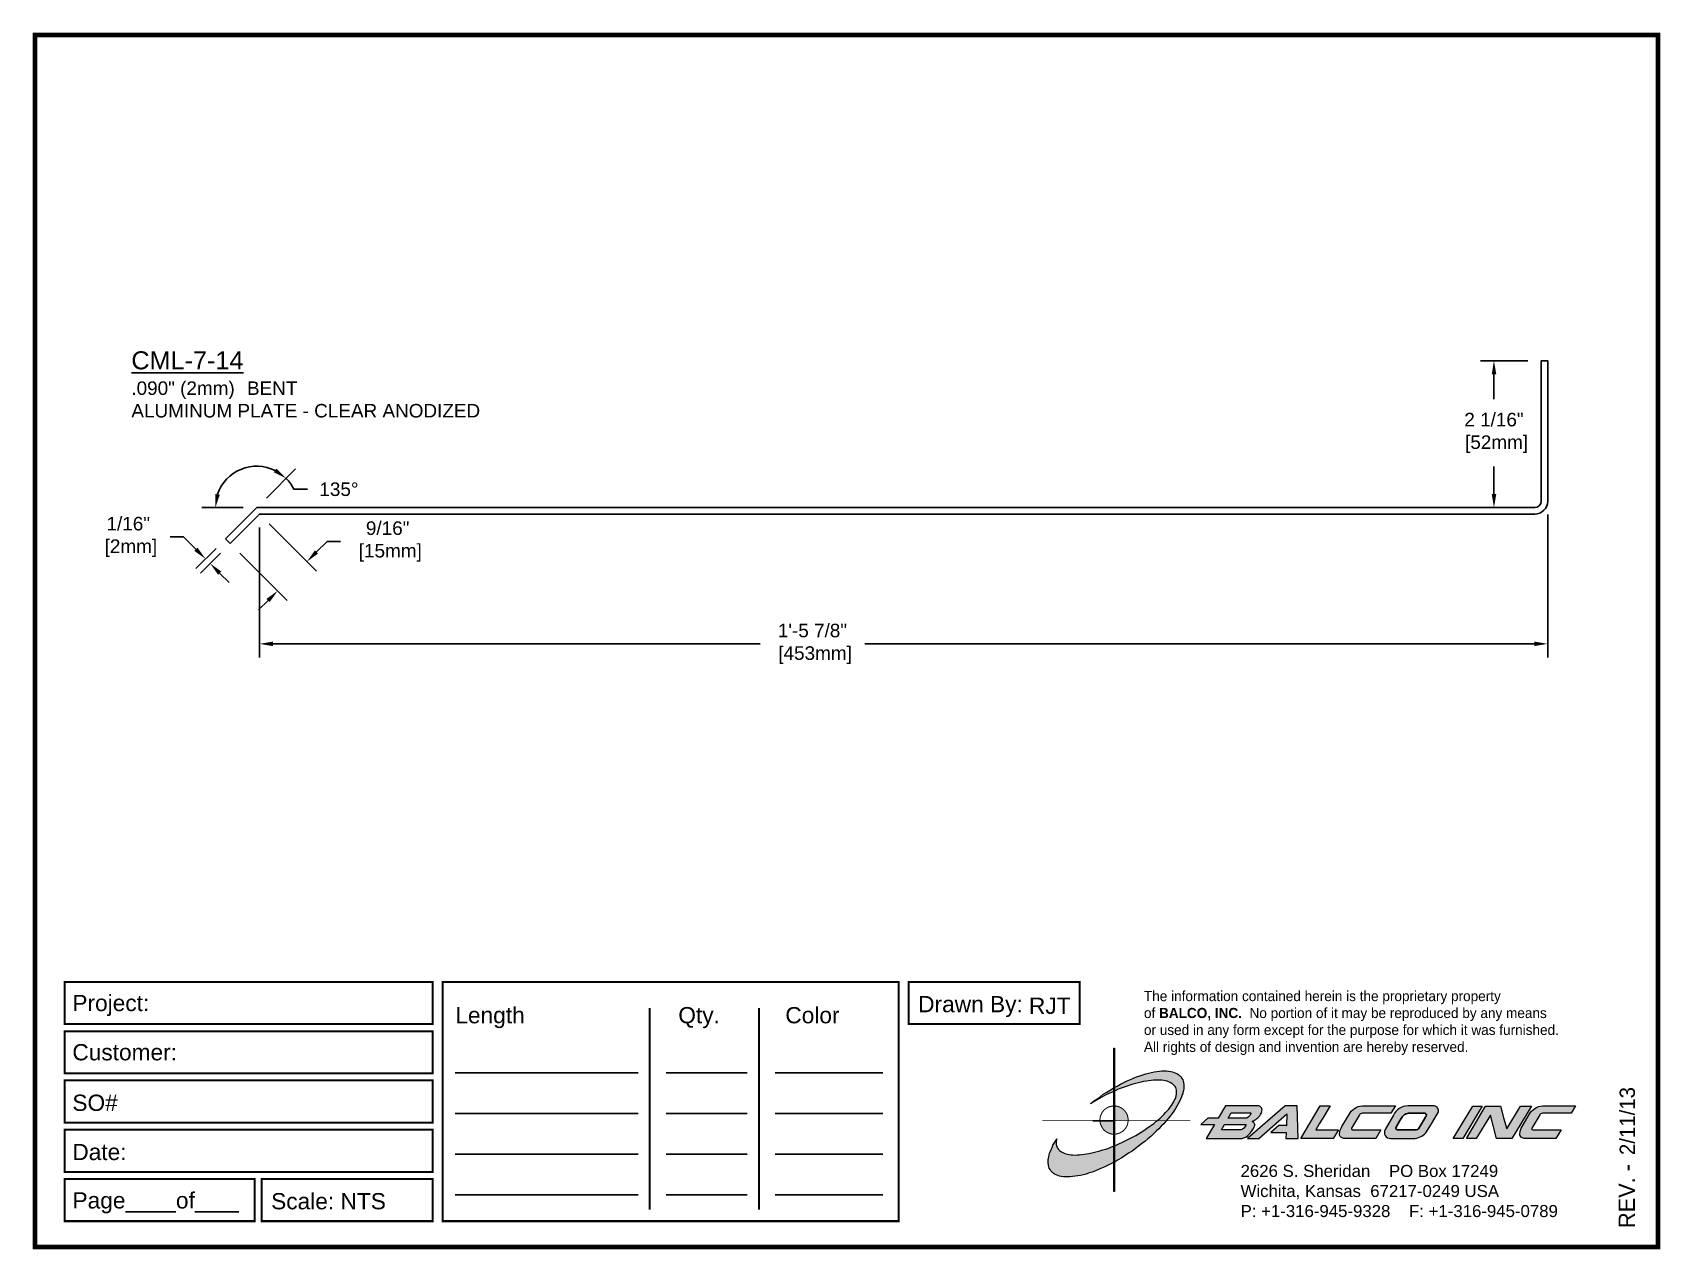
# Paper-space layout 'Breakout' of a CAD drawing. Header units: inches. Extents: x 0 to 10, y 0 to 7.5.
# The model-space entities are those that its viewports show. They can reach past a viewport. Long polylines and large blocks are cut down to what shows.
import ezdxf

# ---------------------------------------------------------------- set-up
doc = ezdxf.new("R2010")
doc.units = ezdxf.units.IN
doc.header["$MEASUREMENT"] = 0
for name, color, linetype in [('Border', 7, 'Continuous'), ('Dimensions', 3, 'Continuous'), ('Metals', 7, 'Continuous'), ('TEXT', 2, 'Continuous')]:
    doc.layers.add(name, color=color, linetype=linetype)
doc.styles.add('ARIAL', font='arial.ttf')
doc.styles.add('Copyright', font='ERASDEMI.TTF')
doc.dimstyles.new('Arial', dxfattribs={"dimtxt": 0.1875, "dimasz": 0.1875, "dimexe": 0.1875, "dimexo": 0.1875, "dimgap": 0.1875, "dimtad": 0, "dimtih": 1, "dimtoh": 1, "dimdec": 4, "dimzin": 3, "dimdsep": 46, "dimlunit": 4, "dimtxsty": 'ARIAL', "dimcen": 0.1875, "dimadec": 0, "dimazin": 0, "dimtfac": 1, "dimtdec": 4, "dimtofl": 0, "dimtmove": 0, "dimatfit": 3, "dimfxl": 0, "dimfrac": 2, "dimtolj": 1, "dimtzin": 0, "dimarcsym": 0})

# ---------------------------------------------------------------- blocks, each defined once
blk = doc.blocks.new('ACADlogo')
h = blk.add_hatch(color=256)
h.paths.add_polyline_path([(-3.346, 1.223), (-3.351, 1.223), (-3.351, 0.979), (-3.346, 0.982)])
h.paths.add_polyline_path([(-3.346, 0.961), (-3.351, 0.959), (-3.351, 0.868), (-3.346, 0.868)])
h.paths.add_polyline_path([(-3.346, 0.777), (-3.351, 0.777), (-3.351, 0.699), (-3.351, 0.695), (-3.35, 0.695), (-3.346, 0.695)])
h.paths.add_polyline_path([(-3.346, 0.864), (-3.346, 0.868), (-3.35, 0.868), (-3.351, 0.868), (-3.351, 0.777), (-3.346, 0.777), (-3.346, 0.778), (-3.348, 0.778)])
h.paths.add_polyline_path([(-3.346, 0.524), (-3.351, 0.521), (-3.351, 0.342), (-3.346, 0.342)])
h.paths.add_polyline_path([(-3.346, 0.695), (-3.351, 0.695), (-3.351, 0.621), (-3.346, 0.623)])
h.paths.add_polyline_path([(-3.346, 0.623), (-3.351, 0.621), (-3.351, 0.521), (-3.346, 0.524)])
h.paths.add_polyline_path([(-3.346, 0.982), (-3.351, 0.979), (-3.351, 0.959), (-3.346, 0.961)])
h = blk.add_hatch(color=175)
h.paths.add_polyline_path([(-3.518, 0.573), (-3.534, 0.571), (-3.548, 0.569), (-3.562, 0.567), (-3.576, 0.567), (-3.589, 0.566), (-3.602, 0.567), (-3.614, 0.568), (-3.625, 0.569), (-3.636, 0.572), (-3.646, 0.574), (-3.656, 0.577), (-3.664, 0.581), (-3.673, 0.585), (-3.679, 0.589), (-3.685, 0.595), (-3.688, 0.598), (-3.691, 0.6), (-3.695, 0.607), (-3.699, 0.614), (-3.703, 0.621), (-3.704, 0.626), (-3.705, 0.631), (-3.706, 0.637), (-3.706, 0.642), (-3.705, 0.648), (-3.705, 0.653), (-3.703, 0.659), (-3.702, 0.665), (-3.71, 0.652), (-3.717, 0.639), (-3.725, 0.626), (-3.731, 0.613), (-3.737, 0.601), (-3.741, 0.589), (-3.746, 0.577), (-3.749, 0.566), (-3.751, 0.555), (-3.753, 0.544), (-3.754, 0.538), (-3.754, 0.533), (-3.755, 0.523), (-3.754, 0.513), (-3.753, 0.508), (-3.752, 0.503), (-3.75, 0.494), (-3.748, 0.486), (-3.743, 0.477), (-3.74, 0.473), (-3.738, 0.469), (-3.734, 0.465), (-3.73, 0.461), (-3.723, 0.455), (-3.715, 0.449), (-3.706, 0.445), (-3.695, 0.44), (-3.685, 0.437), (-3.674, 0.434), (-3.661, 0.432), (-3.648, 0.431), (-3.634, 0.431), (-3.62, 0.431), (-3.604, 0.433), (-3.588, 0.435), (-3.572, 0.438), (-3.556, 0.441), (-3.538, 0.445), (-3.52, 0.449), (-3.503, 0.456), (-3.483, 0.461), (-3.464, 0.469), (-3.445, 0.477), (-3.426, 0.485), (-3.406, 0.494), (-3.385, 0.503), (-3.364, 0.514), (-3.351, 0.521), (-3.351, 0.621), (-3.364, 0.616), (-3.382, 0.609), (-3.4, 0.603), (-3.418, 0.598), (-3.436, 0.592), (-3.453, 0.587), (-3.47, 0.583), (-3.486, 0.579), (-3.503, 0.576)])
h.paths.add_polyline_path([(-3.215, 0.687), (-3.251, 0.667), (-3.289, 0.649), (-3.327, 0.631), (-3.345, 0.623), (-3.346, 0.623), (-3.346, 0.524), (-3.343, 0.525), (-3.323, 0.537), (-3.302, 0.549), (-3.28, 0.563), (-3.259, 0.577), (-3.238, 0.59), (-3.218, 0.605), (-3.198, 0.62), (-3.179, 0.635), (-3.16, 0.65), (-3.141, 0.665), (-3.123, 0.681), (-3.106, 0.696), (-3.089, 0.712), (-3.074, 0.727), (-3.058, 0.743), (-3.043, 0.759), (-3.03, 0.775), (-3.028, 0.777), (-3.085, 0.777), (-3.091, 0.772), (-3.105, 0.761), (-3.118, 0.75), (-3.134, 0.739), (-3.149, 0.729), (-3.165, 0.718), (-3.182, 0.707), (-3.198, 0.697)])
h.paths.add_polyline_path([(-2.921, 1.009), (-2.922, 1.015), (-2.924, 1.02), (-2.926, 1.029), (-2.931, 1.038), (-2.934, 1.043), (-2.936, 1.047), (-2.94, 1.05), (-2.943, 1.054), (-2.951, 1.06), (-2.959, 1.066), (-2.968, 1.071), (-2.978, 1.075), (-2.989, 1.079), (-3, 1.081), (-3.013, 1.083), (-3.026, 1.084), (-3.04, 1.084), (-3.054, 1.084), (-3.07, 1.083), (-3.085, 1.081), (-3.102, 1.079), (-3.118, 1.075), (-3.136, 1.07), (-3.153, 1.066), (-3.171, 1.06), (-3.191, 1.054), (-3.21, 1.047), (-3.229, 1.039), (-3.248, 1.031), (-3.268, 1.022), (-3.289, 1.012), (-3.31, 1.002), (-3.33, 0.991), (-3.346, 0.982), (-3.346, 0.961), (-3.342, 0.962), (-3.323, 0.971), (-3.305, 0.978), (-3.287, 0.984), (-3.268, 0.991), (-3.251, 0.996), (-3.234, 1.002), (-3.216, 1.007), (-3.199, 1.011), (-3.182, 1.015), (-3.167, 1.018), (-3.15, 1.021), (-3.136, 1.023), (-3.121, 1.025), (-3.107, 1.026), (-3.093, 1.026), (-3.079, 1.027), (-3.067, 1.026), (-3.054, 1.026), (-3.043, 1.025), (-3.032, 1.022), (-3.022, 1.02), (-3.013, 1.016), (-3.004, 1.013), (-2.997, 1.009), (-2.989, 1.005), (-2.983, 0.999), (-2.98, 0.996), (-2.978, 0.994), (-2.973, 0.987), (-2.969, 0.981), (-2.967, 0.973), (-2.965, 0.965), (-2.964, 0.957), (-2.964, 0.949), (-2.964, 0.944), (-2.965, 0.94), (-2.967, 0.93), (-2.969, 0.921), (-2.973, 0.911), (-2.978, 0.901), (-2.983, 0.891), (-2.989, 0.881), (-2.996, 0.871), (-3.004, 0.86), (-3.012, 0.849), (-3.021, 0.838), (-3.032, 0.827), (-3.042, 0.816), (-3.053, 0.805), (-3.065, 0.794), (-3.077, 0.783), (-3.085, 0.777), (-3.028, 0.777), (-3.016, 0.791), (-3.004, 0.806), (-2.992, 0.822), (-2.981, 0.837), (-2.971, 0.852), (-2.962, 0.866), (-2.954, 0.882), (-2.946, 0.896), (-2.939, 0.91), (-2.934, 0.924), (-2.929, 0.938), (-2.926, 0.944), (-2.925, 0.951), (-2.922, 0.963), (-2.92, 0.975), (-2.92, 0.982), (-2.919, 0.987), (-2.92, 0.999), (-2.92, 1.005)])
h.paths.add_polyline_path([(-3.372, 0.966), (-3.393, 0.953), (-3.415, 0.94), (-3.435, 0.925), (-3.455, 0.911), (-3.475, 0.897), (-3.494, 0.882), (-3.468, 0.898), (-3.439, 0.915), (-3.41, 0.93), (-3.396, 0.938), (-3.38, 0.945), (-3.351, 0.959), (-3.351, 0.979)])
h = blk.add_hatch(color=256)
h.paths.add_polyline_path([(-3.268, 0.814), (-3.27, 0.819), (-3.273, 0.824), (-3.276, 0.828), (-3.279, 0.833), (-3.282, 0.837), (-3.286, 0.841), (-3.29, 0.845), (-3.294, 0.849), (-3.298, 0.852), (-3.303, 0.855), (-3.308, 0.858), (-3.313, 0.86), (-3.318, 0.863), (-3.323, 0.864), (-3.328, 0.866), (-3.334, 0.867), (-3.339, 0.868), (-3.345, 0.868), (-3.346, 0.868), (-3.346, 0.777), (-3.335, 0.777), (-3.262, 0.777), (-3.262, 0.781), (-3.262, 0.787), (-3.263, 0.792), (-3.264, 0.798), (-3.265, 0.803), (-3.266, 0.808)])
h.paths.add_polyline_path([(-3.351, 0.777), (-3.436, 0.777), (-3.435, 0.773), (-3.435, 0.768), (-3.434, 0.762), (-3.432, 0.757), (-3.431, 0.752), (-3.428, 0.747), (-3.426, 0.742), (-3.423, 0.737), (-3.42, 0.732), (-3.417, 0.728), (-3.414, 0.723), (-3.41, 0.719), (-3.406, 0.716), (-3.401, 0.712), (-3.397, 0.709), (-3.392, 0.706), (-3.387, 0.704), (-3.382, 0.701), (-3.377, 0.699), (-3.372, 0.698), (-3.367, 0.696), (-3.361, 0.695), (-3.356, 0.695), (-3.351, 0.695)])
h.paths.add_polyline_path([(-3.346, 0.868), (-3.35, 0.868), (-3.351, 0.868), (-3.351, 0.777), (-3.346, 0.777)])
h = blk.add_hatch(color=256)
h.paths.add_polyline_path([(-2.438, 0.844, 0.412988), (-2.461, 0.869), (-2.663, 0.869), (-2.707, 0.794), (-2.771, 0.794), (-2.815, 0.755), (-2.73, 0.755), (-2.781, 0.668), (-2.563, 0.668, 0.107996), (-2.538, 0.677, 0.108939), (-2.494, 0.724, 0.080345), (-2.483, 0.745, 0.419497), (-2.499, 0.773, 0.149928), (-2.447, 0.815, 0.134283)])
h.paths.add_polyline_path([(-2.507, 0.821, -0.209012), (-2.532, 0.794), (-2.538, 0.794), (-2.646, 0.794), (-2.627, 0.825), (-2.51, 0.825, -0.56619)], flags=16)
h.paths.add_polyline_path([(-2.538, 0.75, -0.241309), (-2.569, 0.722), (-2.688, 0.722), (-2.669, 0.755), (-2.541, 0.755, -0.56619)], flags=16)
for points in [[(-2.285, 0.819), (-2.287, 0.748), (-2.335, 0.748), (-2.383, 0.705), (-2.29, 0.705), (-2.292, 0.668), (-2.215, 0.668), (-2.221, 0.869), (-2.295, 0.869), (-2.527, 0.668), (-2.458, 0.668)], [(-2.018, 0.869), (-2.079, 0.869), (-2.198, 0.668), (-2, 0.668), (-1.968, 0.722), (-2.107, 0.722), (-2.085, 0.759), (-2.064, 0.794)], [(-1.617, 0.869), (-1.807, 0.869, 0.270182), (-1.896, 0.825), (-1.946, 0.742, 0.109019), (-1.961, 0.695, 0.340665), (-1.945, 0.672, 0.129907), (-1.923, 0.668), (-1.738, 0.668), (-1.706, 0.722), (-1.878, 0.722), (-1.882, 0.722, -0.601242), (-1.887, 0.731), (-1.838, 0.813, -0.253048), (-1.821, 0.823), (-1.645, 0.823)], [(-1.083, 0.867), (-1.14, 0.867), (-1.261, 0.667), (-1.26, 0.667), (-1.202, 0.667)], [(-0.96, 0.83), (-0.969, 0.867), (-1.061, 0.867), (-1.179, 0.667), (-1.12, 0.667), (-1.031, 0.812), (-0.995, 0.667), (-0.9, 0.667), (-0.778, 0.867), (-0.846, 0.867), (-0.931, 0.727), (-0.951, 0.795)], [(-0.507, 0.869), (-0.697, 0.869, 0.270182), (-0.786, 0.825), (-0.836, 0.742, 0.109019), (-0.85, 0.695, 0.340665), (-0.835, 0.672, 0.129907), (-0.812, 0.668), (-0.628, 0.668), (-0.595, 0.722), (-0.768, 0.722), (-0.772, 0.722, -0.601242), (-0.777, 0.731), (-0.728, 0.813, -0.253048), (-0.71, 0.823), (-0.534, 0.823)], [(-3.346, 0.623), (-3.351, 0.621), (-3.351, 0.521), (-3.346, 0.524)]]:
    blk.add_hatch(color=256).paths.add_polyline_path(points)
h = blk.add_hatch(color=256)
h.paths.add_polyline_path([(-1.377, 0.868), (-1.383, 0.868), (-1.383, 0.868), (-1.44, 0.868), (-1.492, 0.868), (-1.541, 0.868, 0.297712), (-1.628, 0.811), (-1.68, 0.723, 0.585116), (-1.646, 0.668), (-1.506, 0.668, 0.210586), (-1.429, 0.703), (-1.415, 0.726), (-1.389, 0.769), (-1.352, 0.831, 0.4352)])
h.paths.add_polyline_path([(-1.437, 0.823, -0.603783), (-1.428, 0.805), (-1.431, 0.801), (-1.434, 0.796), (-1.438, 0.789), (-1.474, 0.728, -0.229001), (-1.489, 0.722), (-1.494, 0.722), (-1.501, 0.722), (-1.597, 0.722), (-1.604, 0.722, -0.492401), (-1.613, 0.734), (-1.601, 0.757), (-1.591, 0.775), (-1.582, 0.791, -0.238368), (-1.535, 0.823)], flags=16)
for q in [(-3.48, 0.777), (-3.351, 0.642)]:
    blk.add_line((-3.351, 0.777), q)
at = {"color": 7, "lineweight": 0}
for points in [[(-3.351, 1.223), (-3.346, 1.223), (-3.346, 0.342), (-3.351, 0.342), (-3.351, 1.223)], [(-2.292, 0.668), (-2.215, 0.668), (-2.221, 0.869), (-2.295, 0.869), (-2.527, 0.668), (-2.458, 0.668), (-2.285, 0.819), (-2.287, 0.748), (-2.286, 0.748), (-2.335, 0.748), (-2.383, 0.705), (-2.29, 0.705), (-2.292, 0.668), (-2.292, 0.668)], [(-2.198, 0.668), (-2.079, 0.869), (-2.018, 0.869), (-2.064, 0.794), (-2.085, 0.759), (-2.107, 0.722), (-1.968, 0.722), (-2, 0.668), (-2.198, 0.668), (-2.198, 0.668)], [(-1.383, 0.868), (-1.383, 0.868)], [(-1.261, 0.667), (-1.14, 0.867), (-1.083, 0.867), (-1.202, 0.667), (-1.26, 0.667), (-1.261, 0.667), (-1.261, 0.667)], [(-0.9, 0.667), (-0.995, 0.667), (-1.031, 0.812), (-1.12, 0.667), (-1.179, 0.667), (-1.061, 0.867), (-0.969, 0.867), (-0.96, 0.83), (-0.951, 0.795), (-0.931, 0.727), (-0.846, 0.867), (-0.778, 0.867), (-0.9, 0.667), (-0.9, 0.667)]]:
    blk.add_lwpolyline(points, dxfattribs=at)
at = {"color": 175, "lineweight": 0}
blk.add_lwpolyline([(-2.926, 1.029), (-2.924, 1.02), (-2.922, 1.015), (-2.921, 1.009), (-2.92, 1.005), (-2.92, 0.999), (-2.919, 0.987), (-2.92, 0.982), (-2.92, 0.975), (-2.922, 0.963), (-2.925, 0.951), (-2.926, 0.944), (-2.929, 0.938), (-2.934, 0.924), (-2.939, 0.91), (-2.946, 0.896), (-2.954, 0.882), (-2.962, 0.866), (-2.971, 0.852), (-2.981, 0.837), (-2.992, 0.822), (-3.004, 0.806), (-3.016, 0.791), (-3.03, 0.775), (-3.043, 0.759), (-3.058, 0.743), (-3.074, 0.727), (-3.089, 0.712), (-3.106, 0.696), (-3.123, 0.681), (-3.141, 0.665), (-3.16, 0.65), (-3.179, 0.635), (-3.198, 0.62), (-3.218, 0.605), (-3.238, 0.59), (-3.259, 0.577), (-3.28, 0.563), (-3.302, 0.549), (-3.323, 0.537), (-3.343, 0.525), (-3.364, 0.514), (-3.385, 0.503), (-3.406, 0.494), (-3.426, 0.485), (-3.445, 0.477), (-3.464, 0.469), (-3.483, 0.461), (-3.503, 0.456), (-3.52, 0.449), (-3.538, 0.445), (-3.556, 0.441), (-3.572, 0.438), (-3.588, 0.435), (-3.604, 0.433), (-3.62, 0.431), (-3.634, 0.431), (-3.648, 0.431), (-3.661, 0.432), (-3.674, 0.434), (-3.685, 0.437), (-3.695, 0.44), (-3.706, 0.445), (-3.715, 0.449), (-3.723, 0.455), (-3.73, 0.461), (-3.734, 0.465), (-3.738, 0.469), (-3.74, 0.473), (-3.743, 0.477), (-3.748, 0.486), (-3.75, 0.494), (-3.752, 0.503), (-3.753, 0.508), (-3.754, 0.513), (-3.755, 0.523), (-3.754, 0.533), (-3.754, 0.538), (-3.753, 0.544), (-3.751, 0.555), (-3.749, 0.566), (-3.746, 0.577), (-3.741, 0.589), (-3.737, 0.601), (-3.731, 0.613), (-3.725, 0.626), (-3.717, 0.639), (-3.71, 0.652), (-3.702, 0.665), (-3.703, 0.659), (-3.705, 0.653), (-3.705, 0.648), (-3.706, 0.642), (-3.706, 0.637), (-3.705, 0.631), (-3.704, 0.626), (-3.703, 0.621), (-3.699, 0.614), (-3.695, 0.607), (-3.691, 0.6), (-3.688, 0.598), (-3.685, 0.595), (-3.679, 0.589), (-3.673, 0.585), (-3.664, 0.581), (-3.656, 0.577), (-3.646, 0.574), (-3.636, 0.572), (-3.625, 0.569), (-3.614, 0.568), (-3.602, 0.567), (-3.589, 0.566), (-3.576, 0.567), (-3.562, 0.567), (-3.548, 0.569), (-3.534, 0.571), (-3.518, 0.573), (-3.503, 0.576), (-3.486, 0.579), (-3.47, 0.583), (-3.453, 0.587), (-3.436, 0.592), (-3.418, 0.598), (-3.4, 0.603), (-3.382, 0.609), (-3.364, 0.616), (-3.345, 0.623), (-3.327, 0.631), (-3.289, 0.649), (-3.251, 0.667), (-3.215, 0.687), (-3.198, 0.697), (-3.182, 0.707), (-3.165, 0.718), (-3.149, 0.729), (-3.134, 0.739), (-3.118, 0.75), (-3.105, 0.761), (-3.091, 0.772), (-3.077, 0.783), (-3.065, 0.794), (-3.053, 0.805), (-3.042, 0.816), (-3.032, 0.827), (-3.021, 0.838), (-3.012, 0.849), (-3.004, 0.86), (-2.996, 0.871), (-2.989, 0.881), (-2.983, 0.891), (-2.978, 0.901), (-2.973, 0.911), (-2.969, 0.921), (-2.967, 0.93), (-2.965, 0.94), (-2.964, 0.944), (-2.964, 0.949), (-2.964, 0.957), (-2.965, 0.965), (-2.967, 0.973), (-2.969, 0.981), (-2.973, 0.987), (-2.978, 0.994), (-2.98, 0.996), (-2.983, 0.999), (-2.989, 1.005), (-2.997, 1.009), (-3.004, 1.013), (-3.013, 1.016), (-3.022, 1.02), (-3.032, 1.022), (-3.043, 1.025), (-3.054, 1.026), (-3.067, 1.026), (-3.079, 1.027), (-3.093, 1.026), (-3.107, 1.026), (-3.121, 1.025), (-3.136, 1.023), (-3.15, 1.021), (-3.167, 1.018), (-3.182, 1.015), (-3.199, 1.011), (-3.216, 1.007), (-3.234, 1.002), (-3.251, 0.996), (-3.268, 0.991), (-3.287, 0.984), (-3.305, 0.978), (-3.323, 0.971), (-3.342, 0.962), (-3.38, 0.945), (-3.396, 0.938), (-3.41, 0.93), (-3.439, 0.915), (-3.468, 0.898), (-3.494, 0.882), (-3.475, 0.897), (-3.455, 0.911), (-3.435, 0.925), (-3.415, 0.94), (-3.393, 0.953), (-3.372, 0.966), (-3.351, 0.979), (-3.33, 0.991), (-3.31, 1.002), (-3.289, 1.012), (-3.268, 1.022), (-3.248, 1.031), (-3.229, 1.039), (-3.21, 1.047), (-3.191, 1.054), (-3.171, 1.06), (-3.153, 1.066), (-3.136, 1.07), (-3.118, 1.075), (-3.102, 1.079), (-3.085, 1.081), (-3.07, 1.083), (-3.054, 1.084), (-3.04, 1.084), (-3.026, 1.084), (-3.013, 1.083), (-3, 1.081), (-2.989, 1.079), (-2.978, 1.075), (-2.968, 1.071), (-2.959, 1.066), (-2.951, 1.06), (-2.943, 1.054), (-2.94, 1.05), (-2.936, 1.047), (-2.934, 1.043), (-2.931, 1.038), (-2.926, 1.029), (-2.926, 1.029)], dxfattribs=at)
at = {"color": 7, "lineweight": 0, "const_width": 0.0064}
blk.add_lwpolyline([(-3.262, 0.781), (-3.262, 0.787), (-3.263, 0.792), (-3.264, 0.798), (-3.265, 0.803), (-3.266, 0.808), (-3.268, 0.814), (-3.27, 0.819), (-3.273, 0.824), (-3.276, 0.828), (-3.279, 0.833), (-3.282, 0.837), (-3.286, 0.841), (-3.29, 0.845), (-3.294, 0.849), (-3.298, 0.852), (-3.303, 0.855), (-3.308, 0.858), (-3.313, 0.86), (-3.318, 0.863), (-3.323, 0.864), (-3.328, 0.866), (-3.334, 0.867), (-3.339, 0.868), (-3.345, 0.868), (-3.35, 0.868), (-3.356, 0.868), (-3.361, 0.867), (-3.367, 0.866), (-3.372, 0.865), (-3.377, 0.863), (-3.382, 0.862), (-3.387, 0.859), (-3.392, 0.857), (-3.397, 0.854), (-3.401, 0.851), (-3.406, 0.847), (-3.41, 0.843), (-3.414, 0.839), (-3.417, 0.835), (-3.42, 0.831), (-3.423, 0.826), (-3.426, 0.821), (-3.428, 0.816), (-3.431, 0.811), (-3.432, 0.806), (-3.434, 0.801), (-3.435, 0.795), (-3.435, 0.79), (-3.436, 0.784), (-3.436, 0.779), (-3.435, 0.773), (-3.435, 0.768), (-3.434, 0.762), (-3.432, 0.757), (-3.431, 0.752), (-3.428, 0.747), (-3.426, 0.742), (-3.423, 0.737), (-3.42, 0.732), (-3.417, 0.728), (-3.414, 0.723), (-3.41, 0.719), (-3.406, 0.716), (-3.401, 0.712), (-3.397, 0.709), (-3.392, 0.706), (-3.387, 0.704), (-3.382, 0.701), (-3.377, 0.699), (-3.372, 0.698), (-3.367, 0.696), (-3.361, 0.695), (-3.356, 0.695), (-3.35, 0.695), (-3.345, 0.695), (-3.339, 0.695), (-3.334, 0.696), (-3.328, 0.697), (-3.323, 0.698), (-3.318, 0.7), (-3.313, 0.702), (-3.308, 0.705), (-3.303, 0.708), (-3.298, 0.711), (-3.294, 0.714), (-3.29, 0.718), (-3.286, 0.721), (-3.282, 0.726), (-3.279, 0.73), (-3.276, 0.734), (-3.273, 0.739), (-3.27, 0.744), (-3.268, 0.749), (-3.266, 0.754), (-3.265, 0.76), (-3.264, 0.765), (-3.263, 0.77), (-3.262, 0.776), (-3.262, 0.781)], dxfattribs=at)
at = {"color": 7, "lineweight": 0}
for points in [[(-2.447, 0.815, 0.130368), (-2.438, 0.843, 0.448367), (-2.463, 0.869), (-2.663, 0.869), (-2.707, 0.794), (-2.771, 0.794), (-2.815, 0.755), (-2.73, 0.755), (-2.781, 0.668), (-2.563, 0.668, 0.107996), (-2.538, 0.677, 0.108939), (-2.494, 0.724, 0.077395), (-2.484, 0.744, 0.430878), (-2.499, 0.773, 0.149928)], [(-2.507, 0.821, -0.209012), (-2.532, 0.794), (-2.538, 0.794), (-2.646, 0.794), (-2.627, 0.825), (-2.512, 0.825), (-2.509, 0.825, -0.531288)], [(-1.838, 0.813), (-1.887, 0.731, 0.587385), (-1.882, 0.722), (-1.878, 0.722), (-1.706, 0.722), (-1.738, 0.668), (-1.923, 0.668, -0.129907), (-1.945, 0.672, -0.349839), (-1.961, 0.696, -0.107341), (-1.946, 0.742), (-1.896, 0.825, -0.270182), (-1.807, 0.869), (-1.617, 0.869), (-1.645, 0.823), (-1.821, 0.823, 0.252436)], [(-1.68, 0.723, 0.585116), (-1.646, 0.668), (-1.506, 0.668, 0.210586), (-1.429, 0.703), (-1.415, 0.726), (-1.389, 0.769), (-1.352, 0.831, 0.4352), (-1.377, 0.868), (-1.383, 0.868), (-1.383, 0.868), (-1.44, 0.868), (-1.492, 0.868), (-1.541, 0.868, 0.297712), (-1.628, 0.811)], [(-0.728, 0.813), (-0.777, 0.731, 0.587385), (-0.772, 0.722), (-0.768, 0.722), (-0.595, 0.722), (-0.628, 0.668), (-0.812, 0.668, -0.129907), (-0.835, 0.672, -0.349839), (-0.85, 0.696, -0.107341), (-0.836, 0.742), (-0.786, 0.825, -0.270182), (-0.697, 0.869), (-0.507, 0.869), (-0.534, 0.823), (-0.71, 0.823, 0.252436)], [(-2.569, 0.722), (-2.688, 0.722), (-2.669, 0.755), (-2.543, 0.755), (-2.54, 0.755, -0.531288), (-2.538, 0.75, -0.241309)]]:
    blk.add_lwpolyline(points, format="xyb", close=True, dxfattribs=at)
blk.add_lwpolyline([(-1.437, 0.823), (-1.535, 0.823, 0.238368), (-1.582, 0.791), (-1.591, 0.775), (-1.601, 0.757), (-1.613, 0.734, 0.490298), (-1.604, 0.722), (-1.597, 0.722), (-1.501, 0.722), (-1.494, 0.722), (-1.489, 0.722, 0.229001), (-1.474, 0.728), (-1.438, 0.789), (-1.434, 0.796), (-1.431, 0.801), (-1.428, 0.805, 0.603783)], format="xyb", close=True)
blk.add_lwpolyline([(-2.879, 0.777, 0.00455, 0.00455, 0), (-3.791, 0.777, 0.00183, 0.00183, 0), (-3.791, 0.777, 0.00183, 0.00183, 0)], format="xyseb", dxfattribs=at)
blk = doc.blocks.new('Quantity Data')
at = {"layer": 'Border', "color": 253}
for p, q in [((2.755, 1.254), (3.881, 1.254)), ((4.054, 1.254), (4.553, 1.254)), ((4.725, 1.254), (5.389, 1.254)), ((2.755, 1.004), (3.881, 1.004)), ((4.054, 1.004), (4.553, 1.004)), ((4.725, 1.004), (5.389, 1.004)), ((2.755, 0.754), (3.881, 0.754)), ((4.054, 0.754), (4.553, 0.754)), ((4.725, 0.754), (5.389, 0.754)), ((2.755, 0.504), (3.881, 0.504)), ((4.054, 0.504), (4.553, 0.504)), ((4.725, 0.504), (5.389, 0.504))]:
    blk.add_line(p, q, dxfattribs=at)
at = {"layer": 'Border', "const_width": 0.0125}
blk.add_lwpolyline([(5.485, 0.341), (2.678, 0.341), (2.678, 1.813), (5.485, 1.813)], close=True, dxfattribs=at)
for points in [[(3.953, 1.653), (3.953, 0.412)], [(4.625, 1.653), (4.625, 0.412)]]:
    blk.add_lwpolyline(points, dxfattribs=at)
at = {"layer": 'Border', "style": 'ARIAL'}
for s, p in [('Length', (2.756, 1.559)), ('Qty.', (4.129, 1.559)), ('Color', (4.788, 1.559))]:
    blk.add_text(s, height=0.1, dxfattribs=at).set_placement(p)
blk = doc.blocks.new('Drawn By')
at = {"layer": 'Border', "const_width": 0.0125}
blk.add_lwpolyline([(5.38, 1.813), (6.432, 1.813), (6.432, 1.554), (5.38, 1.554)], close=True, dxfattribs=at)
at = {"layer": 'Border', "style": 'ARIAL'}
blk.add_text('Drawn By: ', height=0.1, dxfattribs=at).set_placement((5.438, 1.627))
blk.add_attdef('XXX', (6.12, 1.617), '', height=0.1, dxfattribs=at)
blk = doc.blocks.new('Project Info')
at = {"layer": 'Border', "const_width": 0.0125}
for points in [[(0.182, 1.813), (2.448, 1.813), (2.448, 1.554), (0.182, 1.554)], [(0.182, 1.51), (2.448, 1.51), (2.448, 1.251), (0.182, 1.251)], [(0.182, 1.207), (2.448, 1.207), (2.448, 0.947), (0.182, 0.947)], [(0.182, 0.904), (2.448, 0.904), (2.448, 0.644), (0.182, 0.644)], [(0.182, 0.6), (1.352, 0.6), (1.352, 0.341), (0.182, 0.341)], [(1.396, 0.6), (2.448, 0.6), (2.448, 0.341), (1.396, 0.341)]]:
    blk.add_lwpolyline(points, close=True, dxfattribs=at)
at = {"layer": 'Border', "style": 'ARIAL'}
for s, p in [('Project:', (0.23, 1.634)), ('Customer:', (0.23, 1.331)), ('SO#', (0.23, 1.02)), ('Date:', (0.23, 0.717)), ('Page%%u        %%uof%%u       ', (0.231, 0.419)), ('Scale: NTS', (1.454, 0.414))]:
    blk.add_text(s, height=0.1, dxfattribs=at).set_placement(p)
blk = doc.blocks.new('REV')
at = {"style": 'Copyright'}
blk.add_text('REV. -', height=0.1, rotation=90, dxfattribs=at).set_placement((-0.142, 0.117))
at = {"style": 'Copyright', "flags": 4}
blk.add_attdef('REVISIONDATE', (-0.142, 0.566), '', height=0.0938, rotation=90, dxfattribs=at)
blk = doc.blocks.new('*D15')
at = {"layer": 'Defpoints', "color": 0}
for p in [(47.57, 53.046), (47.634, 52.982), (47.356, 52.704)]:
    blk.add_point(p, dxfattribs=at)
at = {"layer": 'Dimensions', "color": 0, "lineweight": -2}
for p, q in [((46.989, 53.071), (46.801, 53.071)), ((47.16, 52.9), (46.989, 53.071)), ((47.438, 52.913), (47.16, 52.635)), ((47.501, 52.849), (47.223, 52.571)), ((47.488, 52.571), (47.621, 52.439))]:
    blk.add_line(p, q, dxfattribs=at)
at = {"layer": 'Dimensions', "color": 0}
for points in [[(47.182, 52.922), (47.138, 52.878), (47.292, 52.768)], [(47.511, 52.593), (47.466, 52.549), (47.356, 52.704)]]:
    blk.add_solid(points, dxfattribs=at)
at = {"layer": 'Dimensions', "color": 0, "insert": (46.222, 53.071), "char_height": 0.1875, "attachment_point": 5, "style": 'ARIAL'}
blk.add_mtext('\\A1;1/16"\\P [2mm]', dxfattribs=at)
blk = doc.blocks.new('*D16')
at = {"layer": 'Defpoints', "color": 0}
for p in [(48.039, 53.387), (47.634, 52.982), (48.291, 52.325)]:
    blk.add_point(p, dxfattribs=at)
at = {"layer": 'Dimensions', "color": 0, "lineweight": -2}
for p, q in [((48.172, 53.255), (48.829, 52.597)), ((48.829, 52.863), (48.976, 53.009)), ((48.976, 53.009), (49.163, 53.009)), ((47.767, 52.849), (48.424, 52.192)), ((48.159, 52.192), (48.026, 52.06))]:
    blk.add_line(p, q, dxfattribs=at)
at = {"layer": 'Dimensions', "color": 0}
for points in [[(48.807, 52.885), (48.851, 52.841), (48.697, 52.73)], [(48.137, 52.214), (48.181, 52.17), (48.291, 52.325)]]:
    blk.add_solid(points, dxfattribs=at)
at = {"layer": 'Dimensions', "color": 0, "insert": (49.815, 53.009), "char_height": 0.1875, "attachment_point": 5, "style": 'ARIAL'}
blk.add_mtext('\\A1;9/16"\\P [15mm]', dxfattribs=at)
blk = doc.blocks.new('*D17')
at = {"layer": 'Defpoints', "color": 0}
for p in [(65.883, 53.567), (48.039, 53.387), (65.883, 51.591)]:
    blk.add_point(p, dxfattribs=at)
at = {"layer": 'Dimensions', "color": 0, "lineweight": -2}
for p, q in [((65.883, 53.38), (65.883, 51.404)), ((48.039, 53.2), (48.039, 51.404)), ((48.227, 51.591), (54.974, 51.591)), ((65.696, 51.591), (56.424, 51.591))]:
    blk.add_line(p, q, dxfattribs=at)
at = {"layer": 'Dimensions', "color": 0}
for points in [[(48.227, 51.622), (48.227, 51.56), (48.039, 51.591)], [(65.696, 51.622), (65.696, 51.56), (65.883, 51.591)]]:
    blk.add_solid(points, dxfattribs=at)
at = {"layer": 'Dimensions', "color": 0, "insert": (55.699, 51.591), "char_height": 0.1875, "attachment_point": 5, "style": 'ARIAL'}
blk.add_mtext('\\A1;1\'-5 7/8"\\P [453mm]', dxfattribs=at)
blk = doc.blocks.new('*D19')
at = {"layer": 'Defpoints', "color": 0}
for p in [(47.596, 53.883), (48.002, 53.477), (48.002, 53.477), (54.258, 53.477), (47.57, 53.046)]:
    blk.add_point(p, dxfattribs=at)
at = {"layer": 'Dimensions', "color": 0, "lineweight": -2}
for p, q in [((48.135, 53.61), (48.54, 54.016)), ((48.517, 53.731), (48.704, 53.731)), ((47.815, 53.477), (47.241, 53.477))]:
    blk.add_line(p, q, dxfattribs=at)
for start, end in [(63.8046, 161.1954), (26.1954, 45)]:
    blk.add_arc((48.002, 53.477), 0.574, start, end, dxfattribs=at)
at = {"layer": 'Dimensions', "color": 0}
for points in [[(48.274, 54.018), (48.237, 53.967), (48.408, 53.883)], [(47.49, 53.657), (47.428, 53.667), (47.428, 53.477)]]:
    blk.add_solid(points, dxfattribs=at)
at = {"layer": 'Dimensions', "color": 0, "insert": (49.14, 53.731), "char_height": 0.1875, "attachment_point": 5, "style": 'ARIAL'}
blk.add_mtext('\\A1;135°', dxfattribs=at)
blk = doc.blocks.new('*D20')
at = {"layer": 'Defpoints', "color": 0}
for p in [(65.793, 55.512), (65.139, 53.477), (65.671, 53.477)]:
    blk.add_point(p, dxfattribs=at)
at = {"layer": 'Dimensions', "color": 0, "lineweight": -2}
for p, q in [((65.606, 55.512), (64.952, 55.512)), ((65.139, 55.325), (65.139, 54.978)), ((65.139, 53.665), (65.139, 54.047)), ((65.484, 53.477), (64.952, 53.477))]:
    blk.add_line(p, q, dxfattribs=at)
at = {"layer": 'Dimensions', "color": 0}
for points in [[(65.108, 55.325), (65.171, 55.325), (65.139, 55.512)], [(65.108, 53.665), (65.171, 53.665), (65.139, 53.477)]]:
    blk.add_solid(points, dxfattribs=at)
at = {"layer": 'Dimensions', "color": 0, "insert": (65.139, 54.512), "char_height": 0.1875, "attachment_point": 5, "style": 'ARIAL'}
blk.add_mtext('\\A1;2 1/16"\\P [52mm]', dxfattribs=at)

msp = doc.modelspace()

# ---------------------------------------------------------------- linework, layer by layer
at = {"layer": 'Metals'}
msp.add_lwpolyline([(47.63397, 52.98203), (47.57033, 53.04567), (48.00202, 53.47736), (65.70333, 53.47736, 0.41421356), (65.79333, 53.56736), (65.79333, 55.51236), (65.88333, 55.51236), (65.88333, 53.56736, -0.41421356), (65.70333, 53.38736), (48.0393, 53.38736)], format="xyb", close=True, dxfattribs=at)

# ---------------------------------------------------------------- texts
at = {"layer": 'TEXT', "insert": (46.26483, 55.64225), "char_height": 0.25, "width": 9.6875, "attachment_point": 1, "style": 'ARIAL'}
msp.add_mtext('{\\LCML-7-14\\P\\H0.75x;\\l.090" (2mm)} {\\H0.75x; BENT\\PALUMINUM PLATE - CLEAR ANODIZED }', dxfattribs=at)

# ---------------------------------------------------------------- dimensions: what is measured, and where the dimension line sits
at = {"layer": 'Dimensions'}
for base, p1, p2, angle, picture, middle, dimtype in [((65.13933, 53.47736), (65.79333, 55.51236), (65.67108, 53.47736), 90, '*D20', (65.13933, 54.51236), 160), ((47.35589, 52.70395), (47.57033, 53.04567), (47.63397, 52.98203), 315, '*D15', (46.2219, 53.07125), 161), ((48.29128, 52.32472), (48.0393, 53.38736), (47.63397, 52.98203), 225, '*D16', (49.81505, 53.00896), 161)]:
    dim = msp.add_linear_dim(base=base, p1=p1, p2=p2, angle=angle, dimstyle='Arial', override={"dimpost": '\\X'}, dxfattribs=at)
    dim.commit()
    dim.dimension.update_dxf_attribs({"geometry": picture, "text_midpoint": middle, "dimtype": dimtype})
dim = msp.add_angular_dim_2l(base=(47.59624, 53.88314), line1=((48.00202, 53.47736), (47.57033, 53.04567)), line2=((54.25833, 53.47736), (48.00202, 53.47736)), dimstyle='Arial', override={"dimpost": '\\X'}, dxfattribs=at)
dim.commit()
dim.dimension.update_dxf_attribs({"geometry": '*D19', "text_midpoint": (49.13988, 53.73068)})
dim = msp.add_linear_dim(base=(65.88333, 51.59111), p1=(48.0393, 53.38736), p2=(65.88333, 53.56736), dimstyle='Arial', override={"dimpost": '\\X'}, dxfattribs=at)
dim.commit()
dim.dimension.update_dxf_attribs({"geometry": '*D17', "text_midpoint": (55.69894, 51.59111), "dimtype": 160})

psp = doc.layouts.new('Breakout')

# ---------------------------------------------------------------- linework, layer by layer
at = {"layer": 'Border', "const_width": 0.03}
psp.add_lwpolyline([(0.015, 7.476), (10.008, 7.476), (10.008, 0.015), (0.015, 0.015)], close=True, dxfattribs=at)

# ---------------------------------------------------------------- block references
for name, p in [('Project Info', (0.015, -0.167)), ('Quantity Data', (-0.153, -0.167))]:
    psp.add_blockref(name, p)
psp.add_blockref('Drawn By', (0.015, -0.167)).add_auto_attribs({'XXX': 'RJT'})
at = {"layer": 'Border'}
psp.add_blockref('ACADlogo', (10.008, 0.015), dxfattribs=at)
at = {"layer": 'TEXT'}
psp.add_blockref('REV', (10.008, 0.015), dxfattribs=at).add_auto_attribs({'REVISIONDATE': '2/11/13'})

# ---------------------------------------------------------------- texts
at = {"insert": (6.843, 1.591), "char_height": 0.0625, "width": 50.295, "attachment_point": 1, "style": 'Copyright'}
psp.add_mtext('The information contained herein is the proprietary property\\Pof {\\fEras Bold ITC|b0|i0|c0|p34;BALCO, INC.}  No portion of it may be reproduced by any means\\Por used in any form except for the purpose for which it was furnished.\\PAll rights of design and invention are hereby reserved.', dxfattribs=at)
at = {"layer": 'Border', "insert": (7.438, 0.52), "char_height": 0.074, "width": 2.3438, "attachment_point": 1, "style": 'ARIAL'}
psp.add_mtext('2626 S. Sheridan    PO Box 17249\\PWichita, Kansas  67217-0249 USA \\PP: +1-316-945-9328    F: +1-316-945-0789', dxfattribs=at)

# ---------------------------------------------------------------- viewports
at = {"layer": 'Border'}
psp.add_viewport(center=(5.012, 3.745), size=(9.993, 7.46055), view_center_point=(56.17148, 51.62968), view_height=16.7834658, dxfattribs=at)

doc.saveas('drawing.dxf')
